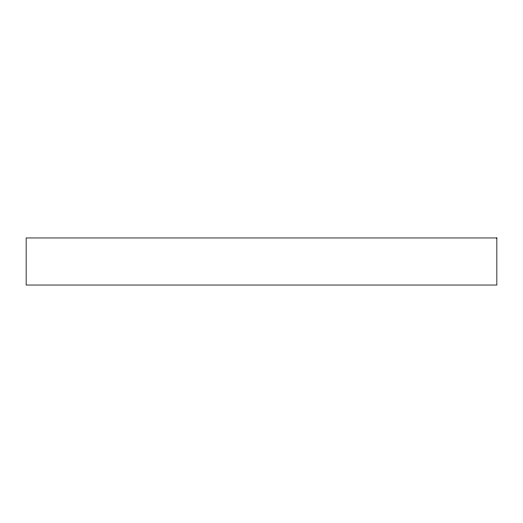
<?xml version="1.0" encoding="UTF-8"?>
<svg xmlns="http://www.w3.org/2000/svg" width="523" height="523" viewBox="0 0 523 523"><rect width="100%" height="100%" fill="white"/><g stroke="black" fill="none" stroke-linecap="round" stroke-linejoin="round"><path stroke-width="0.78" d="M496.85 237.965L26.15 237.965L26.15 285.035L496.85 285.035L496.85 237.965"/></g></svg>
